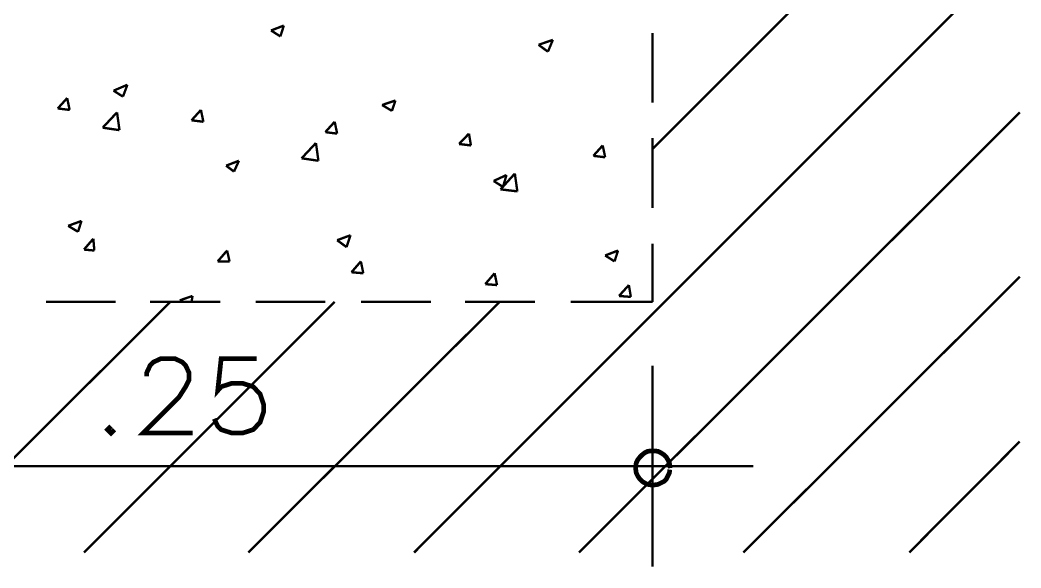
# Model space of a CAD drawing. Header units: millimetres. Extents: x 3240 to 3412, y 1366 to 1426.
# Drawn here: x 3386.496 to 3390.073, y 1377.028 to 1378.987 of the extents above; entities that cross this region are included whole.
import ezdxf

# ---------------------------------------------------------------- set-up
doc = ezdxf.new("R2010")
doc.units = ezdxf.units.MM
doc.layers.add('detalhes', color=1, linetype='Continuous')

# ---------------------------------------------------------------- blocks, each defined once
blk = doc.blocks.new('corte aa')
at = {"layer": 'detalhes'}
for points, const_width in [([(16.667, -10.904), (29.79, 2.22)], 0.085), ([(8.147, -25.332), (29.79, -3.672)], 0.085), ([(3.032, -6.67), (3.49, -6.494)], 0.085), ([(3.032, -6.67), (3.367, -6.882)], 0.085), ([(3.367, -6.882), (3.49, -6.494)], 0.085), ([(16.667, -9.246), (16.667, -6.758)], 0.085), ([(12.592, -7.182), (13.104, -7.005)], 0.085), ([(12.592, -7.182), (12.927, -7.429)], 0.085), ([(12.927, -7.429), (13.104, -7.005)], 0.085), ([(-2.595, -8.822), (-2.101, -8.611)], 0.085), ([(-2.26, -9.034), (-2.101, -8.611)], 0.085), ([(-2.595, -8.822), (-2.26, -9.034)], 0.085), ([(-4.588, -9.457), (-4.253, -9.087)], 0.085), ([(-4.165, -9.51), (-4.253, -9.087)], 0.085), ([(7.001, -9.334), (7.477, -9.175)], 0.085), ([(7.001, -9.334), (7.353, -9.545)], 0.085), ([(7.353, -9.545), (7.477, -9.175)], 0.085), ([(-4.588, -9.457), (-4.165, -9.51)], 0.085), ([(-2.983, -10.145), (-2.472, -9.598)], 0.085), ([(-2.383, -10.233), (-2.472, -9.598)], 0.085), ([(0.192, -9.881), (0.527, -9.51)], 0.085), ([(0.615, -9.933), (0.527, -9.51)], 0.085), ([(14.038, -25.332), (29.79, -9.598)], 0.085), ([(0.192, -9.881), (0.615, -9.933)], 0.085), ([(4.972, -10.304), (5.307, -9.933)], 0.085), ([(5.395, -10.357), (5.307, -9.933)], 0.085), ([(-2.983, -10.145), (-2.383, -10.233)], 0.085), ([(4.972, -10.304), (5.395, -10.357)], 0.085), ([(9.752, -10.727), (10.105, -10.357)], 0.085), ([(10.176, -10.78), (10.105, -10.357)], 0.085), ([(4.125, -11.239), (4.637, -10.692)], 0.085), ([(4.725, -11.327), (4.637, -10.692)], 0.085), ([(9.752, -10.727), (10.176, -10.78)], 0.085), ([(16.667, -13.02), (16.667, -10.516)], 0.085), ([(14.55, -11.151), (14.885, -10.78)], 0.085), ([(14.973, -11.203), (14.885, -10.78)], 0.085), ([(1.427, -11.503), (1.885, -11.327)], 0.085), ([(1.709, -11.715), (1.885, -11.327)], 0.085), ([(4.125, -11.239), (4.725, -11.327)], 0.085), ([(14.55, -11.151), (14.973, -11.203)], 0.085), ([(1.427, -11.503), (1.709, -11.715)], 0.085), ([(10.987, -12.05), (11.446, -11.838)], 0.085), ([(11.234, -12.35), (11.745, -11.786)], 0.085), ([(11.322, -12.262), (11.446, -11.838)], 0.085), ([(11.834, -12.421), (11.745, -11.786)], 0.085), ([(10.987, -12.05), (11.322, -12.262)], 0.085), ([(11.234, -12.35), (11.834, -12.421)], 0.085), ([(-4.218, -13.655), (-3.742, -13.479)], 0.085), ([(-3.865, -13.867), (-3.742, -13.479)], 0.085), ([(-4.218, -13.655), (-3.865, -13.867)], 0.085), ([(5.395, -14.167), (5.872, -13.99)], 0.085), ([(5.731, -14.414), (5.872, -13.99)], 0.085), ([(-3.653, -14.502), (-3.318, -14.114)], 0.085), ([(-3.283, -14.537), (-3.318, -14.114)], 0.085), ([(5.395, -14.167), (5.731, -14.414)], 0.085), ([(16.667, -16.372), (16.667, -14.29)], 0.085), ([(-3.653, -14.502), (-3.283, -14.537)], 0.085), ([(1.127, -14.925), (1.462, -14.537)], 0.085), ([(1.55, -14.925), (1.462, -14.537)], 0.085), ([(14.973, -14.714), (15.432, -14.537)], 0.085), ([(15.308, -14.925), (15.432, -14.537)], 0.085), ([(1.127, -14.925), (1.55, -14.925)], 0.085), ([(5.907, -15.313), (6.242, -14.925)], 0.085), ([(6.33, -15.349), (6.242, -14.925)], 0.085), ([(14.973, -14.714), (15.308, -14.925)], 0.085), ([(5.907, -15.313), (6.33, -15.349)], 0.085), ([(10.687, -15.737), (11.022, -15.349)], 0.085), ([(11.11, -15.772), (11.022, -15.349)], 0.085), ([(10.687, -15.737), (11.11, -15.772)], 0.085), ([(15.467, -16.16), (15.82, -15.772)], 0.085), ([(15.891, -16.195), (15.82, -15.772)], 0.085), ([(19.912, -25.332), (29.79, -15.472)], 0.085), ([(-9.545, -25.332), (-0.567, -16.372)], 0.085), ([(-5.012, -16.372), (-2.524, -16.372)], 0.085), ([(-3.653, -25.332), (5.307, -16.372)], 0.085), ([(-1.29, -16.372), (1.215, -16.372)], 0.085), ([(-0.231, -16.319), (0.227, -16.16)], 0.085), ([(0.192, -16.372), (0.227, -16.16)], 0.085), ([(2.22, -25.332), (11.199, -16.372)], 0.085), ([(2.485, -16.372), (4.972, -16.372)], 0.085), ([(6.242, -16.372), (8.747, -16.372)], 0.085), ([(9.964, -16.372), (12.469, -16.372)], 0.085), ([(13.739, -16.372), (16.667, -16.372)], 0.085), ([(15.467, -16.16), (15.891, -16.195)], 0.085), ([(-1.413, -19.035), (-1.413, -18.912), (-1.29, -18.647), (-1.166, -18.524), (-0.902, -18.4), (-0.408, -18.4), (-0.143, -18.524), (-0.02, -18.647), (0.104, -18.912), (0.104, -19.159), (-0.02, -19.406), (-0.267, -19.794), (-1.537, -21.064), (0.227, -21.064)], 0.169), ([(2.52, -18.4), (1.25, -18.4), (1.127, -19.547), (1.25, -19.406), (1.638, -19.282), (2.009, -19.282), (2.397, -19.406), (2.644, -19.67), (2.767, -20.041), (2.767, -20.305), (2.644, -20.676), (2.397, -20.94), (2.009, -21.064), (1.638, -21.064), (1.25, -20.94), (1.127, -20.817), (1.003, -20.552)], 0.169), ([(16.667, -18.647), (16.667, -22.245), (16.667, -18.647), (16.667, -22.245), (16.667, -18.647), (16.667, -22.245), (16.667, -18.647)], 0.085), ([(16.667, -20.34), (16.667, -22.245)], 0.085), ([(-2.683, -20.817), (-2.807, -20.94), (-2.683, -21.064), (-2.56, -20.94)], 0.169), ([(25.839, -25.332), (29.79, -21.363)], 0.085), ([(17.302, -22.316), (17.266, -22.122), (17.213, -22.016), (17.161, -21.928), (17.072, -21.84), (16.967, -21.769), (16.861, -21.716), (16.737, -21.699), (16.614, -21.699), (16.49, -21.716), (16.384, -21.769), (16.296, -21.84), (16.208, -21.928), (16.138, -22.016), (16.085, -22.122), (16.067, -22.245), (16.067, -22.369), (16.085, -22.492), (16.138, -22.598), (16.208, -22.704), (16.296, -22.792), (16.384, -22.845), (16.49, -22.898), (16.614, -22.916), (16.737, -22.916), (16.861, -22.898), (16.967, -22.845), (17.072, -22.792), (17.161, -22.704), (17.213, -22.598), (17.266, -22.492), (17.284, -22.369)], 0.169), ([(-15.507, -22.245), (15.467, -22.245)], 0.085), ([(13.068, -22.245), (16.667, -22.245), (13.068, -22.245), (16.667, -22.245), (13.068, -22.245), (16.667, -22.245), (13.068, -22.245), (16.667, -22.245), (13.068, -22.245)], 0.085), ([(16.667, -25.844), (16.667, -22.245), (16.667, -25.844), (16.667, -22.245), (16.667, -25.844)], 0.085), ([(20.265, -22.245), (16.667, -22.245), (20.265, -22.245), (16.667, -22.245), (20.265, -22.245), (16.667, -22.245), (20.265, -22.245), (16.667, -22.245), (20.265, -22.245)], 0.085)]:
    blk.add_lwpolyline(points, dxfattribs=dict(at, const_width=const_width))

msp = doc.modelspace()

# ---------------------------------------------------------------- block references
at = {"xscale": 0.1, "yscale": 0.1, "zscale": 0.1}
msp.add_blockref('corte aa', (3387.0901, 1379.6164), dxfattribs=at)

doc.saveas('drawing.dxf')
